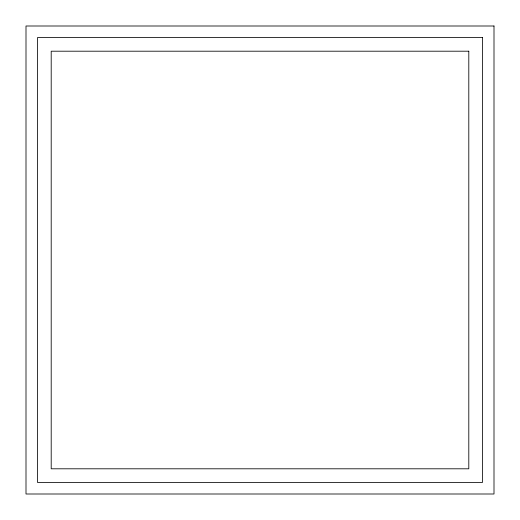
<?xml version="1.0" encoding="UTF-8"?>
<svg xmlns="http://www.w3.org/2000/svg" width="520" height="520" viewBox="0 0 520 520"><rect width="100%" height="100%" fill="white"/><g stroke="black" fill="none" stroke-linecap="round" stroke-linejoin="round"><path stroke-width="0.78" d="M494 26L26 26L26 494L494 494L494 26M482.463 37.538L37.538 37.538L37.538 482.463L482.463 482.463L482.463 37.538M468.8 51.2L51.2 51.2L51.2 468.8L468.8 468.8L468.8 51.2"/></g></svg>
